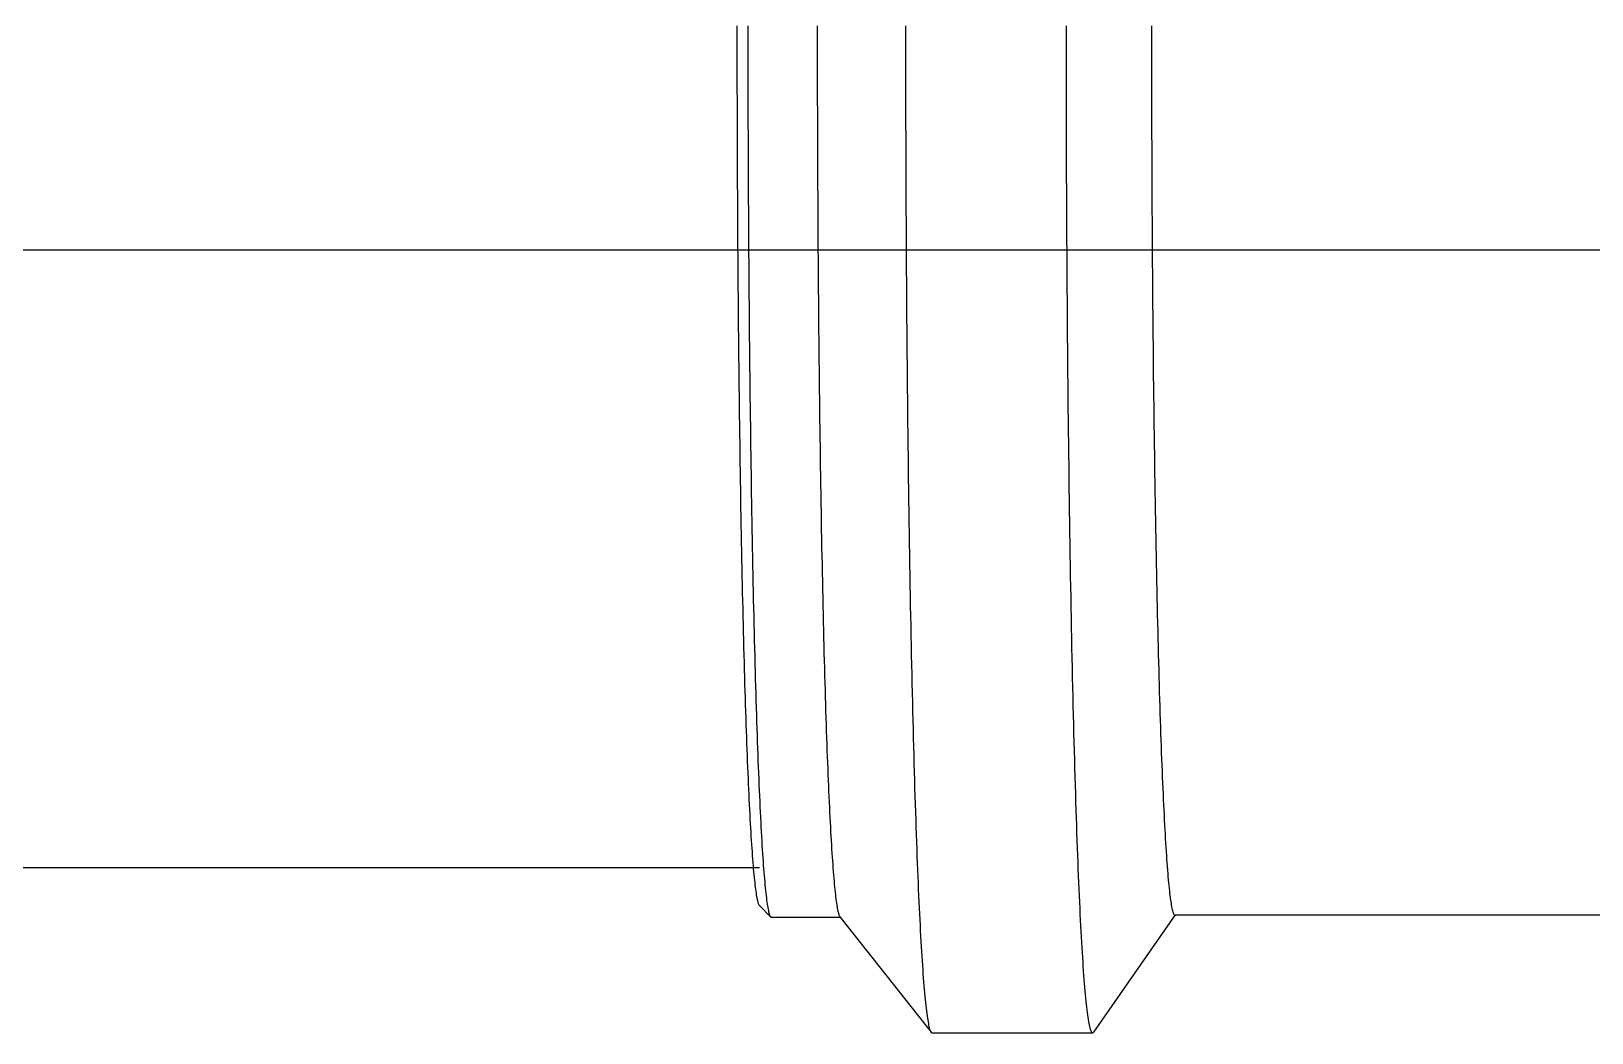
# Model space of a CAD drawing. Header units: millimetres. Extents: x -1292 to 2253, y 326 to 453.
# Drawn here: x 2098.6514 to 2098.7208, y 355.5139 to 355.5585 of the extents above; entities that cross this region are included whole.
import ezdxf

# ---------------------------------------------------------------- set-up
doc = ezdxf.new("R2010")
doc.units = ezdxf.units.MM
doc.header["$LTSCALE"] = 0.5
doc.linetypes.add('HIDDEN', pattern=[9.525, 6.35, -3.175])
doc.layers.add('-HIDRO', color=8, linetype='Continuous')
doc.layers.add('Esgoto', color=5, linetype='ByLayer')

msp = doc.modelspace()

# ---------------------------------------------------------------- linework, layer by layer
at = {"layer": '-HIDRO', "linetype": 'HIDDEN', "ltscale": 0.05}
msp.add_line((2098.998738, 355.548752), (2097.648738, 355.548752), dxfattribs=at)
at = {"layer": 'Esgoto', "color": 2}
for p, q in [((2098.682789, 355.558744), (2098.682789, 355.558271)), ((2098.682789, 355.558271), (2098.682789, 355.557799)), ((2098.683276, 355.558744), (2098.683276, 355.558257)), ((2098.683276, 355.558257), (2098.683276, 355.55777)), ((2098.686365, 355.558744), (2098.686365, 355.558268)), ((2098.686365, 355.558268), (2098.686366, 355.557791)), ((2098.690295, 355.558744), (2098.690295, 355.558194)), ((2098.690295, 355.558194), (2098.690295, 355.557644)), ((2098.697441, 355.558744), (2098.697441, 355.558181)), ((2098.697441, 355.558181), (2098.697441, 355.557618)), ((2098.701243, 355.558744), (2098.701243, 355.558259)), ((2098.701243, 355.558259), (2098.701244, 355.557773)), ((2098.682789, 355.557799), (2098.68279, 355.557326)), ((2098.683276, 355.55777), (2098.683276, 355.557283)), ((2098.686366, 355.557791), (2098.686366, 355.557314)), ((2098.690295, 355.557644), (2098.690296, 355.557094)), ((2098.697441, 355.557618), (2098.697441, 355.557054)), ((2098.701244, 355.557773), (2098.701244, 355.557287)), ((2098.68279, 355.557326), (2098.68279, 355.556853)), ((2098.68279, 355.556853), (2098.682791, 355.556381)), ((2098.683276, 355.557283), (2098.683277, 355.556796)), ((2098.683277, 355.556796), (2098.683278, 355.55631)), ((2098.686366, 355.557314), (2098.686367, 355.556838)), ((2098.686367, 355.556838), (2098.686367, 355.556361)), ((2098.690296, 355.557094), (2098.690296, 355.556544)), ((2098.697441, 355.557054), (2098.697442, 355.556491)), ((2098.701244, 355.557287), (2098.701244, 355.556801)), ((2098.701244, 355.556801), (2098.701245, 355.556316)), ((2098.682791, 355.556381), (2098.682792, 355.555909)), ((2098.683278, 355.55631), (2098.683278, 355.555824)), ((2098.686367, 355.556361), (2098.686368, 355.555886)), ((2098.690296, 355.556544), (2098.690297, 355.555994)), ((2098.690297, 355.555994), (2098.690298, 355.555445)), ((2098.697442, 355.556491), (2098.697443, 355.555929)), ((2098.701245, 355.556316), (2098.701246, 355.555831)), ((2098.682792, 355.555909), (2098.682793, 355.555437)), ((2098.682793, 355.555437), (2098.682794, 355.554966)), ((2098.683278, 355.555824), (2098.683279, 355.555338)), ((2098.683279, 355.555338), (2098.683281, 355.554853)), ((2098.686368, 355.555886), (2098.686369, 355.55541)), ((2098.686369, 355.55541), (2098.68637, 355.554935)), ((2098.690298, 355.555445), (2098.690299, 355.554896)), ((2098.697443, 355.555929), (2098.697444, 355.555366)), ((2098.697444, 355.555366), (2098.697445, 355.554805)), ((2098.701246, 355.555831), (2098.701247, 355.555347)), ((2098.701247, 355.555347), (2098.701248, 355.554863)), ((2098.682794, 355.554966), (2098.682795, 355.554496)), ((2098.683281, 355.554853), (2098.683282, 355.554369)), ((2098.68637, 355.554935), (2098.686371, 355.554461)), ((2098.690299, 355.554896), (2098.6903, 355.554348)), ((2098.697445, 355.554805), (2098.697446, 355.554244)), ((2098.701248, 355.554863), (2098.70125, 355.55438)), ((2098.682795, 355.554496), (2098.682796, 355.554026)), ((2098.682796, 355.554026), (2098.682798, 355.553556)), ((2098.683282, 355.554369), (2098.683283, 355.553885)), ((2098.683283, 355.553885), (2098.683285, 355.553402)), ((2098.686371, 355.554461), (2098.686373, 355.553987)), ((2098.686373, 355.553987), (2098.686374, 355.553514)), ((2098.6903, 355.554348), (2098.690302, 355.553801)), ((2098.697446, 355.554244), (2098.697448, 355.553683)), ((2098.70125, 355.55438), (2098.701251, 355.553897)), ((2098.701251, 355.553897), (2098.701253, 355.553415)), ((2098.682798, 355.553556), (2098.6828, 355.553088)), ((2098.683285, 355.553402), (2098.683287, 355.552919)), ((2098.686374, 355.553514), (2098.686376, 355.553041)), ((2098.690302, 355.553801), (2098.690304, 355.553254)), ((2098.690304, 355.553254), (2098.690305, 355.552709)), ((2098.697448, 355.553683), (2098.69745, 355.553124)), ((2098.701253, 355.553415), (2098.701254, 355.552934)), ((2098.6828, 355.553088), (2098.682801, 355.55262)), ((2098.682801, 355.55262), (2098.682803, 355.552153)), ((2098.683287, 355.552919), (2098.683289, 355.552438)), ((2098.686376, 355.553041), (2098.686378, 355.55257)), ((2098.686378, 355.55257), (2098.68638, 355.552099)), ((2098.690305, 355.552709), (2098.690308, 355.552164)), ((2098.69745, 355.553124), (2098.697452, 355.552565)), ((2098.697452, 355.552565), (2098.697454, 355.552008)), ((2098.701254, 355.552934), (2098.701256, 355.552454)), ((2098.682803, 355.552153), (2098.682806, 355.551688)), ((2098.683289, 355.552438), (2098.683291, 355.551957)), ((2098.683291, 355.551957), (2098.683293, 355.551478)), ((2098.68638, 355.552099), (2098.686382, 355.55163)), ((2098.690308, 355.552164), (2098.69031, 355.55162)), ((2098.697454, 355.552008), (2098.697456, 355.551451)), ((2098.701256, 355.552454), (2098.701258, 355.551974)), ((2098.701258, 355.551974), (2098.701261, 355.551496)), ((2098.682806, 355.551688), (2098.682808, 355.551223)), ((2098.682808, 355.551223), (2098.68281, 355.550759)), ((2098.683293, 355.551478), (2098.683296, 355.550999)), ((2098.686382, 355.55163), (2098.686385, 355.551161)), ((2098.686385, 355.551161), (2098.686387, 355.550693)), ((2098.69031, 355.55162), (2098.690312, 355.551077)), ((2098.697456, 355.551451), (2098.697459, 355.550896)), ((2098.701261, 355.551496), (2098.701263, 355.551019)), ((2098.68281, 355.550759), (2098.682813, 355.550297)), ((2098.683296, 355.550999), (2098.683298, 355.550522)), ((2098.683298, 355.550522), (2098.683301, 355.550046)), ((2098.686387, 355.550693), (2098.68639, 355.550227)), ((2098.690312, 355.551077), (2098.690315, 355.550535)), ((2098.690315, 355.550535), (2098.690317, 355.549995)), ((2098.697459, 355.550896), (2098.697461, 355.550341)), ((2098.701263, 355.551019), (2098.701266, 355.550543)), ((2098.701266, 355.550543), (2098.701268, 355.550068)), ((2098.682813, 355.550297), (2098.682816, 355.549835)), ((2098.682816, 355.549835), (2098.682819, 355.549375)), ((2098.683301, 355.550046), (2098.683304, 355.549571)), ((2098.68639, 355.550227), (2098.686392, 355.549762)), ((2098.686392, 355.549762), (2098.686395, 355.549298)), ((2098.690317, 355.549995), (2098.69032, 355.549456)), ((2098.697461, 355.550341), (2098.697464, 355.549789)), ((2098.697464, 355.549789), (2098.697467, 355.549237)), ((2098.701268, 355.550068), (2098.701271, 355.549595)), ((2098.682819, 355.549375), (2098.682822, 355.548917)), ((2098.683304, 355.549571), (2098.683307, 355.549098)), ((2098.683307, 355.549098), (2098.68331, 355.548626)), ((2098.686395, 355.549298), (2098.686398, 355.548835)), ((2098.69032, 355.549456), (2098.690323, 355.548918)), ((2098.697467, 355.549237), (2098.69747, 355.548687)), ((2098.701271, 355.549595), (2098.701274, 355.549122)), ((2098.701274, 355.549122), (2098.701277, 355.548652)), ((2098.682822, 355.548917), (2098.682825, 355.548459)), ((2098.682825, 355.548459), (2098.682828, 355.548004)), ((2098.68331, 355.548626), (2098.683313, 355.548156)), ((2098.686398, 355.548835), (2098.686402, 355.548374)), ((2098.686402, 355.548374), (2098.686405, 355.547915)), ((2098.690323, 355.548918), (2098.690327, 355.548381)), ((2098.690327, 355.548381), (2098.69033, 355.547847)), ((2098.69747, 355.548687), (2098.697474, 355.548139)), ((2098.701277, 355.548652), (2098.701281, 355.548183)), ((2098.682828, 355.548004), (2098.682832, 355.54755)), ((2098.683313, 355.548156), (2098.683317, 355.547687)), ((2098.683317, 355.547687), (2098.68332, 355.54722)), ((2098.686405, 355.547915), (2098.686408, 355.547457)), ((2098.69033, 355.547847), (2098.690334, 355.547314)), ((2098.697474, 355.548139), (2098.697477, 355.547592)), ((2098.701281, 355.548183), (2098.701284, 355.547715)), ((2098.701284, 355.547715), (2098.701288, 355.547249)), ((2098.682832, 355.54755), (2098.682835, 355.547097)), ((2098.682835, 355.547097), (2098.682839, 355.546646)), ((2098.68332, 355.54722), (2098.683324, 355.546755)), ((2098.686408, 355.547457), (2098.686412, 355.547)), ((2098.686412, 355.547), (2098.686416, 355.546546)), ((2098.690334, 355.547314), (2098.690337, 355.546782)), ((2098.697477, 355.547592), (2098.697481, 355.547047)), ((2098.697481, 355.547047), (2098.697485, 355.546504)), ((2098.701288, 355.547249), (2098.701292, 355.546785)), ((2098.682839, 355.546646), (2098.682843, 355.546197)), ((2098.683324, 355.546755), (2098.683328, 355.546291)), ((2098.683328, 355.546291), (2098.683332, 355.54583)), ((2098.686416, 355.546546), (2098.68642, 355.546093)), ((2098.690337, 355.546782), (2098.690341, 355.546253)), ((2098.690341, 355.546253), (2098.690345, 355.545725)), ((2098.697485, 355.546504), (2098.697489, 355.545963)), ((2098.701292, 355.546785), (2098.701296, 355.546323)), ((2098.701296, 355.546323), (2098.7013, 355.545862)), ((2098.682843, 355.546197), (2098.682847, 355.54575)), ((2098.682847, 355.54575), (2098.682851, 355.545305)), ((2098.683332, 355.54583), (2098.683336, 355.54537)), ((2098.68642, 355.546093), (2098.686424, 355.545642)), ((2098.686424, 355.545642), (2098.686428, 355.545192)), ((2098.690345, 355.545725), (2098.69035, 355.545199)), ((2098.697489, 355.545963), (2098.697494, 355.545424)), ((2098.7013, 355.545862), (2098.701304, 355.545404)), ((2098.682851, 355.545305), (2098.682855, 355.544861)), ((2098.682855, 355.544861), (2098.68286, 355.54442)), ((2098.683336, 355.54537), (2098.683341, 355.544912)), ((2098.683341, 355.544912), (2098.683345, 355.544457)), ((2098.686428, 355.545192), (2098.686432, 355.544745)), ((2098.69035, 355.545199), (2098.690354, 355.544676)), ((2098.697494, 355.545424), (2098.697498, 355.544887)), ((2098.697498, 355.544887), (2098.697503, 355.544352)), ((2098.701304, 355.545404), (2098.701308, 355.544947)), ((2098.701308, 355.544947), (2098.701313, 355.544493)), ((2098.68286, 355.54442), (2098.682864, 355.543981)), ((2098.683345, 355.544457), (2098.68335, 355.544003)), ((2098.686432, 355.544745), (2098.686437, 355.5443)), ((2098.686437, 355.5443), (2098.686441, 355.543857)), ((2098.690354, 355.544676), (2098.690359, 355.544154)), ((2098.697503, 355.544352), (2098.697507, 355.543819)), ((2098.701313, 355.544493), (2098.701317, 355.54404)), ((2098.682864, 355.543981), (2098.682869, 355.543544)), ((2098.682869, 355.543544), (2098.682874, 355.543109)), ((2098.68335, 355.544003), (2098.683355, 355.543552)), ((2098.683355, 355.543552), (2098.68336, 355.543103)), ((2098.686441, 355.543857), (2098.686446, 355.543416)), ((2098.690359, 355.544154), (2098.690363, 355.543635)), ((2098.690363, 355.543635), (2098.690368, 355.543118)), ((2098.697507, 355.543819), (2098.697512, 355.543289)), ((2098.701317, 355.54404), (2098.701322, 355.54359)), ((2098.701322, 355.54359), (2098.701327, 355.543142)), ((2098.682874, 355.543109), (2098.682879, 355.542676)), ((2098.68336, 355.543103), (2098.683365, 355.542656)), ((2098.686446, 355.543416), (2098.686451, 355.542977)), ((2098.686451, 355.542977), (2098.686456, 355.54254)), ((2098.690368, 355.543118), (2098.690373, 355.542603)), ((2098.697512, 355.543289), (2098.697518, 355.542761)), ((2098.701327, 355.543142), (2098.701332, 355.542697)), ((2098.682879, 355.542676), (2098.682884, 355.542246)), ((2098.682884, 355.542246), (2098.682889, 355.541818)), ((2098.683365, 355.542656), (2098.68337, 355.542212)), ((2098.68337, 355.542212), (2098.683375, 355.541771)), ((2098.686456, 355.54254), (2098.686461, 355.542106)), ((2098.686461, 355.542106), (2098.686466, 355.541674)), ((2098.690373, 355.542603), (2098.690379, 355.542091)), ((2098.690379, 355.542091), (2098.690384, 355.541581)), ((2098.697518, 355.542761), (2098.697523, 355.542236)), ((2098.697523, 355.542236), (2098.697528, 355.541713)), ((2098.701332, 355.542697), (2098.701337, 355.542254)), ((2098.701337, 355.542254), (2098.701343, 355.541813)), ((2098.682889, 355.541818), (2098.682895, 355.541392)), ((2098.682895, 355.541392), (2098.6829, 355.54097)), ((2098.683375, 355.541771), (2098.683381, 355.541331)), ((2098.686466, 355.541674), (2098.686472, 355.541245)), ((2098.690384, 355.541581), (2098.69039, 355.541074)), ((2098.697528, 355.541713), (2098.697534, 355.541193)), ((2098.701343, 355.541813), (2098.701348, 355.541375)), ((2098.6829, 355.54097), (2098.682906, 355.540549)), ((2098.683381, 355.541331), (2098.683387, 355.540895)), ((2098.683387, 355.540895), (2098.683392, 355.540461)), ((2098.686472, 355.541245), (2098.686477, 355.540818)), ((2098.686477, 355.540818), (2098.686483, 355.540394)), ((2098.69039, 355.541074), (2098.690396, 355.540569)), ((2098.697534, 355.541193), (2098.69754, 355.540676)), ((2098.701348, 355.541375), (2098.701354, 355.54094)), ((2098.701354, 355.54094), (2098.70136, 355.540507)), ((2098.682906, 355.540549), (2098.682912, 355.540132)), ((2098.682912, 355.540132), (2098.682918, 355.539717)), ((2098.683392, 355.540461), (2098.683398, 355.54003)), ((2098.683398, 355.54003), (2098.683404, 355.539602)), ((2098.686483, 355.540394), (2098.686489, 355.539972)), ((2098.690396, 355.540569), (2098.690401, 355.540068)), ((2098.690401, 355.540068), (2098.690408, 355.539569)), ((2098.69754, 355.540676), (2098.697546, 355.540162)), ((2098.697546, 355.540162), (2098.697552, 355.53965)), ((2098.70136, 355.540507), (2098.701366, 355.540077)), ((2098.701366, 355.540077), (2098.701372, 355.53965)), ((2098.682918, 355.539717), (2098.682924, 355.539304)), ((2098.682924, 355.539304), (2098.68293, 355.538895)), ((2098.683404, 355.539602), (2098.683411, 355.539176)), ((2098.686489, 355.539972), (2098.686495, 355.539554)), ((2098.686495, 355.539554), (2098.686501, 355.539137)), ((2098.690408, 355.539569), (2098.690414, 355.539073)), ((2098.697552, 355.53965), (2098.697559, 355.539142)), ((2098.701372, 355.53965), (2098.701378, 355.539226)), ((2098.68293, 355.538895), (2098.682936, 355.538489)), ((2098.683411, 355.539176), (2098.683417, 355.538754)), ((2098.683417, 355.538754), (2098.683423, 355.538335)), ((2098.686501, 355.539137), (2098.686507, 355.538724)), ((2098.686507, 355.538724), (2098.686514, 355.538314)), ((2098.690414, 355.539073), (2098.69042, 355.538579)), ((2098.697559, 355.539142), (2098.697565, 355.538637)), ((2098.697565, 355.538637), (2098.697572, 355.538135)), ((2098.701378, 355.539226), (2098.701384, 355.538804)), ((2098.701384, 355.538804), (2098.701391, 355.538386)), ((2098.682936, 355.538489), (2098.682943, 355.538085)), ((2098.682943, 355.538085), (2098.68295, 355.537685)), ((2098.683423, 355.538335), (2098.68343, 355.537918)), ((2098.68343, 355.537918), (2098.683437, 355.537505)), ((2098.686514, 355.538314), (2098.68652, 355.537906)), ((2098.68652, 355.537906), (2098.686527, 355.537502)), ((2098.69042, 355.538579), (2098.690427, 355.538089)), ((2098.690427, 355.538089), (2098.690433, 355.537602)), ((2098.697572, 355.538135), (2098.697579, 355.537636)), ((2098.701391, 355.538386), (2098.701397, 355.537971)), ((2098.701397, 355.537971), (2098.701404, 355.537559)), ((2098.68295, 355.537685), (2098.682956, 355.537287)), ((2098.682956, 355.537287), (2098.682963, 355.536893)), ((2098.683437, 355.537505), (2098.683444, 355.537095)), ((2098.686527, 355.537502), (2098.686533, 355.537101)), ((2098.690433, 355.537602), (2098.69044, 355.537119)), ((2098.697579, 355.537636), (2098.697586, 355.53714)), ((2098.701404, 355.537559), (2098.701411, 355.53715)), ((2098.682963, 355.536893), (2098.68297, 355.536502)), ((2098.683444, 355.537095), (2098.683451, 355.536688)), ((2098.683451, 355.536688), (2098.683458, 355.536285)), ((2098.686533, 355.537101), (2098.68654, 355.536702)), ((2098.68654, 355.536702), (2098.686547, 355.536307)), ((2098.69044, 355.537119), (2098.690447, 355.536638)), ((2098.690447, 355.536638), (2098.690454, 355.536161)), ((2098.697586, 355.53714), (2098.697593, 355.536648)), ((2098.697593, 355.536648), (2098.6976, 355.536159)), ((2098.701411, 355.53715), (2098.701418, 355.536744)), ((2098.701418, 355.536744), (2098.701425, 355.536341)), ((2098.68297, 355.536502), (2098.682977, 355.536114)), ((2098.682977, 355.536114), (2098.682984, 355.535729)), ((2098.683458, 355.536285), (2098.683465, 355.535885)), ((2098.683465, 355.535885), (2098.683473, 355.535488)), ((2098.686547, 355.536307), (2098.686554, 355.535916)), ((2098.686554, 355.535916), (2098.686562, 355.535527)), ((2098.690454, 355.536161), (2098.690462, 355.535687)), ((2098.6976, 355.536159), (2098.697608, 355.535674)), ((2098.701425, 355.536341), (2098.701432, 355.535942)), ((2098.701432, 355.535942), (2098.70144, 355.535547)), ((2098.682984, 355.535729), (2098.682992, 355.535348)), ((2098.682992, 355.535348), (2098.682999, 355.53497)), ((2098.683473, 355.535488), (2098.68348, 355.535095)), ((2098.686562, 355.535527), (2098.686569, 355.535142)), ((2098.686569, 355.535142), (2098.686577, 355.53476)), ((2098.690462, 355.535687), (2098.690469, 355.535217)), ((2098.690469, 355.535217), (2098.690477, 355.53475)), ((2098.697608, 355.535674), (2098.697615, 355.535193)), ((2098.697615, 355.535193), (2098.697623, 355.534715)), ((2098.70144, 355.535547), (2098.701447, 355.535155)), ((2098.701447, 355.535155), (2098.701455, 355.534766)), ((2098.682999, 355.53497), (2098.683007, 355.534596)), ((2098.683007, 355.534596), (2098.683014, 355.534225)), ((2098.68348, 355.535095), (2098.683488, 355.534706)), ((2098.683488, 355.534706), (2098.683496, 355.53432)), ((2098.686577, 355.53476), (2098.686584, 355.534382)), ((2098.690477, 355.53475), (2098.690485, 355.534287)), ((2098.697623, 355.534715), (2098.697631, 355.534241)), ((2098.701455, 355.534766), (2098.701463, 355.534381)), ((2098.683014, 355.534225), (2098.683022, 355.533858)), ((2098.683022, 355.533858), (2098.68303, 355.533494)), ((2098.683496, 355.53432), (2098.683503, 355.533938)), ((2098.683503, 355.533938), (2098.683511, 355.533559)), ((2098.686584, 355.534382), (2098.686592, 355.534007)), ((2098.686592, 355.534007), (2098.6866, 355.533636)), ((2098.690485, 355.534287), (2098.690493, 355.533827)), ((2098.690493, 355.533827), (2098.690501, 355.533371)), ((2098.697631, 355.534241), (2098.697639, 355.533771)), ((2098.697639, 355.533771), (2098.697648, 355.533305)), ((2098.701463, 355.534381), (2098.701471, 355.534)), ((2098.701471, 355.534), (2098.701479, 355.533622)), ((2098.68303, 355.533494), (2098.683038, 355.533134)), ((2098.683038, 355.533134), (2098.683046, 355.532778)), ((2098.683511, 355.533559), (2098.68352, 355.533184)), ((2098.68352, 355.533184), (2098.683528, 355.532813)), ((2098.6866, 355.533636), (2098.686608, 355.533268)), ((2098.686608, 355.533268), (2098.686616, 355.532904)), ((2098.690501, 355.533371), (2098.690509, 355.532919)), ((2098.697648, 355.533305), (2098.697656, 355.532843)), ((2098.701479, 355.533622), (2098.701487, 355.533249)), ((2098.701487, 355.533249), (2098.701495, 355.532879)), ((2098.683046, 355.532778), (2098.683055, 355.532425)), ((2098.683055, 355.532425), (2098.683063, 355.532077)), ((2098.683528, 355.532813), (2098.683536, 355.532447)), ((2098.683536, 355.532447), (2098.683545, 355.532084)), ((2098.686616, 355.532904), (2098.686624, 355.532544)), ((2098.686624, 355.532544), (2098.686632, 355.532188)), ((2098.690509, 355.532919), (2098.690517, 355.532471)), ((2098.690517, 355.532471), (2098.690526, 355.532027)), ((2098.697656, 355.532843), (2098.697665, 355.532385)), ((2098.697665, 355.532385), (2098.697673, 355.531931)), ((2098.701495, 355.532879), (2098.701503, 355.532513)), ((2098.701503, 355.532513), (2098.701512, 355.532151)), ((2098.683063, 355.532077), (2098.683071, 355.531732)), ((2098.683071, 355.531732), (2098.68308, 355.531391)), ((2098.683545, 355.532084), (2098.683553, 355.531725)), ((2098.683553, 355.531725), (2098.683562, 355.53137)), ((2098.686632, 355.532188), (2098.686641, 355.531835)), ((2098.686641, 355.531835), (2098.686649, 355.531487)), ((2098.690526, 355.532027), (2098.690534, 355.531587)), ((2098.697673, 355.531931), (2098.697682, 355.531482)), ((2098.701512, 355.532151), (2098.70152, 355.531793)), ((2098.70152, 355.531793), (2098.701529, 355.531439)), ((2098.68308, 355.531391), (2098.683089, 355.531054)), ((2098.683089, 355.531054), (2098.683097, 355.530722)), ((2098.683562, 355.53137), (2098.683571, 355.531019)), ((2098.683571, 355.531019), (2098.68358, 355.530672)), ((2098.686649, 355.531487), (2098.686658, 355.531142)), ((2098.686658, 355.531142), (2098.686666, 355.530801)), ((2098.690534, 355.531587), (2098.690543, 355.531151)), ((2098.690543, 355.531151), (2098.690552, 355.53072)), ((2098.697682, 355.531482), (2098.697691, 355.531036)), ((2098.697691, 355.531036), (2098.697701, 355.530595)), ((2098.701529, 355.531439), (2098.701538, 355.531089)), ((2098.701538, 355.531089), (2098.701547, 355.530743)), ((2098.683097, 355.530722), (2098.683106, 355.530393)), ((2098.683106, 355.530393), (2098.683115, 355.530068)), ((2098.68358, 355.530672), (2098.683589, 355.53033)), ((2098.683589, 355.53033), (2098.683598, 355.529992)), ((2098.686666, 355.530801), (2098.686675, 355.530464)), ((2098.686675, 355.530464), (2098.686684, 355.530132)), ((2098.690552, 355.53072), (2098.690561, 355.530292)), ((2098.690561, 355.530292), (2098.690571, 355.529869)), ((2098.697701, 355.530595), (2098.69771, 355.530159)), ((2098.701547, 355.530743), (2098.701556, 355.530402)), ((2098.701556, 355.530402), (2098.701565, 355.530064)), ((2098.683115, 355.530068), (2098.683124, 355.529748)), ((2098.683124, 355.529748), (2098.683134, 355.529432)), ((2098.683598, 355.529992), (2098.683608, 355.529658)), ((2098.683608, 355.529658), (2098.683617, 355.529329)), ((2098.686684, 355.530132), (2098.686693, 355.529803)), ((2098.686693, 355.529803), (2098.686702, 355.529479)), ((2098.690571, 355.529869), (2098.69058, 355.52945)), ((2098.69771, 355.530159), (2098.697719, 355.529727)), ((2098.697719, 355.529727), (2098.697729, 355.5293)), ((2098.701565, 355.530064), (2098.701574, 355.529731)), ((2098.701574, 355.529731), (2098.701584, 355.529403)), ((2098.683134, 355.529432), (2098.683143, 355.52912)), ((2098.683143, 355.52912), (2098.683152, 355.528812)), ((2098.683617, 355.529329), (2098.683626, 355.529004)), ((2098.683626, 355.529004), (2098.683636, 355.528683)), ((2098.686702, 355.529479), (2098.686712, 355.529159)), ((2098.686712, 355.529159), (2098.686721, 355.528843)), ((2098.69058, 355.52945), (2098.690589, 355.529035)), ((2098.690589, 355.529035), (2098.690599, 355.528625)), ((2098.697729, 355.5293), (2098.697739, 355.528877)), ((2098.697739, 355.528877), (2098.697749, 355.528459)), ((2098.701584, 355.529403), (2098.701593, 355.529079)), ((2098.701593, 355.529079), (2098.701603, 355.528759)), ((2098.683152, 355.528812), (2098.683162, 355.528509)), ((2098.683162, 355.528509), (2098.683172, 355.52821)), ((2098.683172, 355.52821), (2098.683181, 355.527916)), ((2098.683636, 355.528683), (2098.683646, 355.528367)), ((2098.683646, 355.528367), (2098.683656, 355.528056)), ((2098.686721, 355.528843), (2098.68673, 355.528531)), ((2098.68673, 355.528531), (2098.68674, 355.528224)), ((2098.68674, 355.528224), (2098.68675, 355.527921)), ((2098.690599, 355.528625), (2098.690609, 355.52822)), ((2098.690609, 355.52822), (2098.690619, 355.527819)), ((2098.697749, 355.528459), (2098.697759, 355.528046)), ((2098.701603, 355.528759), (2098.701612, 355.528444)), ((2098.701612, 355.528444), (2098.701622, 355.528133)), ((2098.683181, 355.527916), (2098.683191, 355.527626)), ((2098.683191, 355.527626), (2098.683201, 355.52734)), ((2098.683656, 355.528056), (2098.683665, 355.527749)), ((2098.683665, 355.527749), (2098.683675, 355.527447)), ((2098.68675, 355.527921), (2098.686759, 355.527623)), ((2098.686759, 355.527623), (2098.686769, 355.527329)), ((2098.690619, 355.527819), (2098.690629, 355.527422)), ((2098.697759, 355.528046), (2098.697769, 355.527637)), ((2098.697769, 355.527637), (2098.697779, 355.527234)), ((2098.701622, 355.528133), (2098.701632, 355.527827)), ((2098.701632, 355.527827), (2098.701642, 355.527526)), ((2098.701642, 355.527526), (2098.701652, 355.527229)), ((2098.683201, 355.52734), (2098.683211, 355.527059)), ((2098.683211, 355.527059), (2098.683221, 355.526783)), ((2098.683675, 355.527447), (2098.683686, 355.52715)), ((2098.683686, 355.52715), (2098.683696, 355.526857)), ((2098.683696, 355.526857), (2098.683706, 355.526569)), ((2098.686769, 355.527329), (2098.686779, 355.52704)), ((2098.686779, 355.52704), (2098.686789, 355.526755)), ((2098.690629, 355.527422), (2098.690639, 355.527031)), ((2098.690639, 355.527031), (2098.690649, 355.526644)), ((2098.697779, 355.527234), (2098.69779, 355.526835)), ((2098.69779, 355.526835), (2098.6978, 355.526442)), ((2098.701652, 355.527229), (2098.701662, 355.526937)), ((2098.701662, 355.526937), (2098.701673, 355.52665)), ((2098.683221, 355.526783), (2098.683231, 355.526512)), ((2098.683231, 355.526512), (2098.683241, 355.526245)), ((2098.683241, 355.526245), (2098.683252, 355.525983)), ((2098.683706, 355.526569), (2098.683716, 355.526286)), ((2098.683716, 355.526286), (2098.683727, 355.526008)), ((2098.686789, 355.526755), (2098.686799, 355.526475)), ((2098.686799, 355.526475), (2098.686809, 355.5262)), ((2098.686809, 355.5262), (2098.68682, 355.525929)), ((2098.690649, 355.526644), (2098.690659, 355.526262)), ((2098.690659, 355.526262), (2098.69067, 355.525885)), ((2098.6978, 355.526442), (2098.697811, 355.526053)), ((2098.701673, 355.52665), (2098.701683, 355.526368)), ((2098.701683, 355.526368), (2098.701693, 355.526091)), ((2098.683252, 355.525983), (2098.683262, 355.525725)), ((2098.683262, 355.525725), (2098.683272, 355.525473)), ((2098.683272, 355.525473), (2098.683283, 355.525225)), ((2098.683727, 355.526008), (2098.683737, 355.525735)), ((2098.683737, 355.525735), (2098.683748, 355.525467)), ((2098.683748, 355.525467), (2098.683759, 355.525204)), ((2098.68682, 355.525929), (2098.68683, 355.525663)), ((2098.68683, 355.525663), (2098.686841, 355.525401)), ((2098.686841, 355.525401), (2098.686851, 355.525145)), ((2098.69067, 355.525885), (2098.69068, 355.525513)), ((2098.69068, 355.525513), (2098.690691, 355.525146)), ((2098.697811, 355.526053), (2098.697822, 355.52567)), ((2098.697822, 355.52567), (2098.697833, 355.525292)), ((2098.701693, 355.526091), (2098.701704, 355.525818)), ((2098.701704, 355.525818), (2098.701715, 355.525551)), ((2098.701715, 355.525551), (2098.701725, 355.525288)), ((2098.683283, 355.525225), (2098.683294, 355.524982)), ((2098.683294, 355.524982), (2098.683304, 355.524744)), ((2098.683304, 355.524744), (2098.683315, 355.524511)), ((2098.683759, 355.525204), (2098.68377, 355.524946)), ((2098.68377, 355.524946), (2098.683781, 355.524693)), ((2098.686851, 355.525145), (2098.686862, 355.524893)), ((2098.686862, 355.524893), (2098.686872, 355.524647)), ((2098.690691, 355.525146), (2098.690702, 355.524784)), ((2098.690702, 355.524784), (2098.690713, 355.524427)), ((2098.697833, 355.525292), (2098.697844, 355.524919)), ((2098.697844, 355.524919), (2098.697855, 355.524552)), ((2098.701725, 355.525288), (2098.701736, 355.525031)), ((2098.701736, 355.525031), (2098.701747, 355.524778)), ((2098.701747, 355.524778), (2098.701758, 355.524531)), ((2098.683315, 355.524511), (2098.683326, 355.524283)), ((2098.683326, 355.524283), (2098.683337, 355.524061)), ((2098.683337, 355.524061), (2098.683348, 355.523843)), ((2098.683781, 355.524693), (2098.683792, 355.524445)), ((2098.683792, 355.524445), (2098.683803, 355.524202)), ((2098.683803, 355.524202), (2098.683814, 355.523964)), ((2098.686872, 355.524647), (2098.686883, 355.524405)), ((2098.686883, 355.524405), (2098.686894, 355.524168)), ((2098.686894, 355.524168), (2098.686905, 355.523936)), ((2098.690713, 355.524427), (2098.690724, 355.524075)), ((2098.690724, 355.524075), (2098.690735, 355.523728)), ((2098.697855, 355.524552), (2098.697866, 355.52419)), ((2098.697866, 355.52419), (2098.697878, 355.523833)), ((2098.701758, 355.524531), (2098.701769, 355.524289)), ((2098.701769, 355.524289), (2098.70178, 355.524052)), ((2098.70178, 355.524052), (2098.701791, 355.52382)), ((2098.683348, 355.523843), (2098.683359, 355.52363)), ((2098.683359, 355.52363), (2098.68337, 355.523422)), ((2098.68337, 355.523422), (2098.683381, 355.52322)), ((2098.683814, 355.523964), (2098.683825, 355.523732)), ((2098.683825, 355.523732), (2098.683836, 355.523505)), ((2098.683836, 355.523505), (2098.683848, 355.523283)), ((2098.686905, 355.523936), (2098.686916, 355.523709)), ((2098.686916, 355.523709), (2098.686927, 355.523488)), ((2098.686927, 355.523488), (2098.686938, 355.523271)), ((2098.690735, 355.523728), (2098.690747, 355.523387)), ((2098.690747, 355.523387), (2098.690758, 355.523051)), ((2098.697878, 355.523833), (2098.697889, 355.523482)), ((2098.697889, 355.523482), (2098.697901, 355.523137)), ((2098.701791, 355.52382), (2098.701802, 355.523594)), ((2098.701802, 355.523594), (2098.701814, 355.523373)), ((2098.701814, 355.523373), (2098.701825, 355.523157)), ((2098.683381, 355.52322), (2098.683392, 355.523022)), ((2098.683392, 355.523022), (2098.683404, 355.52283)), ((2098.683404, 355.52283), (2098.683415, 355.522643)), ((2098.683415, 355.522643), (2098.683427, 355.522461)), ((2098.683848, 355.523283), (2098.683859, 355.523067)), ((2098.683859, 355.523067), (2098.683871, 355.522856)), ((2098.683871, 355.522856), (2098.683882, 355.52265)), ((2098.683882, 355.52265), (2098.683894, 355.52245)), ((2098.686938, 355.523271), (2098.686949, 355.523059)), ((2098.686949, 355.523059), (2098.68696, 355.522853)), ((2098.68696, 355.522853), (2098.686972, 355.522652)), ((2098.686972, 355.522652), (2098.686983, 355.522456)), ((2098.690758, 355.523051), (2098.690769, 355.522721)), ((2098.690769, 355.522721), (2098.690781, 355.522395)), ((2098.697901, 355.523137), (2098.697912, 355.522797)), ((2098.697912, 355.522797), (2098.697924, 355.522463)), ((2098.701825, 355.523157), (2098.701837, 355.522946)), ((2098.701837, 355.522946), (2098.701848, 355.522741)), ((2098.701848, 355.522741), (2098.70186, 355.522542)), ((2098.683427, 355.522461), (2098.683438, 355.522285)), ((2098.683438, 355.522285), (2098.68345, 355.522114)), ((2098.68345, 355.522114), (2098.683461, 355.521948)), ((2098.683461, 355.521948), (2098.683473, 355.521788)), ((2098.683894, 355.52245), (2098.683905, 355.522256)), ((2098.683905, 355.522256), (2098.683917, 355.522066)), ((2098.683917, 355.522066), (2098.683929, 355.521883)), ((2098.686983, 355.522456), (2098.686995, 355.522265)), ((2098.686995, 355.522265), (2098.687006, 355.522079)), ((2098.687006, 355.522079), (2098.687018, 355.521899)), ((2098.690781, 355.522395), (2098.690793, 355.522076)), ((2098.690793, 355.522076), (2098.690805, 355.521762)), ((2098.697924, 355.522463), (2098.697936, 355.522135)), ((2098.697936, 355.522135), (2098.697948, 355.521812)), ((2098.70186, 355.522542), (2098.701871, 355.522348)), ((2098.701871, 355.522348), (2098.701883, 355.522159)), ((2098.701883, 355.522159), (2098.701895, 355.521976)), ((2098.701895, 355.521976), (2098.701907, 355.521798)), ((2098.683473, 355.521788), (2098.683485, 355.521633)), ((2098.683485, 355.521633), (2098.683496, 355.521483)), ((2098.683496, 355.521483), (2098.683508, 355.521339)), ((2098.683508, 355.521339), (2098.68352, 355.5212)), ((2098.683929, 355.521883), (2098.683941, 355.521705)), ((2098.683941, 355.521705), (2098.683953, 355.521532)), ((2098.683953, 355.521532), (2098.683965, 355.521365)), ((2098.683965, 355.521365), (2098.683977, 355.521204)), ((2098.687018, 355.521899), (2098.687029, 355.521724)), ((2098.687029, 355.521724), (2098.687041, 355.521555)), ((2098.687041, 355.521555), (2098.687053, 355.521391)), ((2098.687053, 355.521391), (2098.687064, 355.521232)), ((2098.687064, 355.521232), (2098.687076, 355.521078)), ((2098.690805, 355.521762), (2098.690817, 355.521453)), ((2098.690817, 355.521453), (2098.690829, 355.52115)), ((2098.697948, 355.521812), (2098.697961, 355.521495)), ((2098.697961, 355.521495), (2098.697973, 355.521184)), ((2098.701907, 355.521798), (2098.701919, 355.521626)), ((2098.701919, 355.521626), (2098.701931, 355.521459)), ((2098.701931, 355.521459), (2098.701943, 355.521298)), ((2098.701943, 355.521298), (2098.701955, 355.521143)), ((2098.68352, 355.5212), (2098.683532, 355.521067)), ((2098.683532, 355.521067), (2098.683544, 355.520939)), ((2098.683544, 355.520939), (2098.683556, 355.520817)), ((2098.683556, 355.520817), (2098.683568, 355.5207)), ((2098.683568, 355.5207), (2098.68358, 355.520589)), ((2098.68358, 355.520589), (2098.683592, 355.520483)), ((2098.683977, 355.521204), (2098.683989, 355.521048)), ((2098.683989, 355.521048), (2098.684001, 355.520898)), ((2098.684001, 355.520898), (2098.684013, 355.520754)), ((2098.684013, 355.520754), (2098.684025, 355.520615)), ((2098.684025, 355.520615), (2098.684038, 355.520483)), ((2098.687076, 355.521078), (2098.687088, 355.52093)), ((2098.687088, 355.52093), (2098.6871, 355.520788)), ((2098.6871, 355.520788), (2098.687112, 355.520651)), ((2098.687112, 355.520651), (2098.687124, 355.520519)), ((2098.690829, 355.52115), (2098.690841, 355.520853)), ((2098.690841, 355.520853), (2098.690853, 355.520561)), ((2098.690853, 355.520561), (2098.690865, 355.520275)), ((2098.697973, 355.521184), (2098.697985, 355.520879)), ((2098.697985, 355.520879), (2098.697998, 355.52058)), ((2098.697998, 355.52058), (2098.69801, 355.520287)), ((2098.701955, 355.521143), (2098.701967, 355.520994)), ((2098.701967, 355.520994), (2098.701979, 355.52085)), ((2098.701979, 355.52085), (2098.701991, 355.520711)), ((2098.701991, 355.520711), (2098.702003, 355.520579)), ((2098.702003, 355.520579), (2098.702016, 355.520452)), ((2098.683592, 355.520483), (2098.683604, 355.520383)), ((2098.683604, 355.520383), (2098.683616, 355.520288)), ((2098.683616, 355.520288), (2098.683628, 355.520199)), ((2098.683628, 355.520199), (2098.68364, 355.520116)), ((2098.68364, 355.520116), (2098.683653, 355.520038)), ((2098.683653, 355.520038), (2098.683665, 355.519966)), ((2098.683665, 355.519966), (2098.683677, 355.5199)), ((2098.683677, 355.5199), (2098.683689, 355.519839)), ((2098.684038, 355.520483), (2098.68405, 355.520355)), ((2098.68405, 355.520355), (2098.684062, 355.520234)), ((2098.684062, 355.520234), (2098.684075, 355.520119)), ((2098.684075, 355.520119), (2098.684087, 355.520009)), ((2098.684087, 355.520009), (2098.6841, 355.519905)), ((2098.6841, 355.519905), (2098.684112, 355.519807)), ((2098.687124, 355.520519), (2098.687136, 355.520393)), ((2098.687136, 355.520393), (2098.687148, 355.520273)), ((2098.687148, 355.520273), (2098.68716, 355.520158)), ((2098.68716, 355.520158), (2098.687172, 355.520048)), ((2098.687172, 355.520048), (2098.687185, 355.519945)), ((2098.687185, 355.519945), (2098.687197, 355.519847)), ((2098.687197, 355.519847), (2098.687209, 355.519754)), ((2098.690865, 355.520275), (2098.690878, 355.519995)), ((2098.690878, 355.519995), (2098.69089, 355.519721)), ((2098.69801, 355.520287), (2098.698023, 355.52)), ((2098.698023, 355.52), (2098.698036, 355.51972)), ((2098.702016, 355.520452), (2098.702028, 355.520331)), ((2098.702028, 355.520331), (2098.70204, 355.520216)), ((2098.70204, 355.520216), (2098.702053, 355.520107)), ((2098.702053, 355.520107), (2098.702065, 355.520003)), ((2098.702065, 355.520003), (2098.702078, 355.519905)), ((2098.702078, 355.519905), (2098.70209, 355.519813)), ((2098.683689, 355.519839), (2098.683702, 355.519784)), ((2098.683702, 355.519784), (2098.683714, 355.519735)), ((2098.683714, 355.519735), (2098.683726, 355.519691)), ((2098.683726, 355.519691), (2098.683739, 355.519653)), ((2098.683739, 355.519653), (2098.683751, 355.519621)), ((2098.683751, 355.519621), (2098.683763, 355.519594)), ((2098.683763, 355.519594), (2098.683776, 355.519573)), ((2098.683776, 355.519573), (2098.683788, 355.519558)), ((2098.683788, 355.519558), (2098.684287, 355.519058)), ((2098.684112, 355.519807), (2098.684125, 355.519715)), ((2098.684125, 355.519715), (2098.684137, 355.519629)), ((2098.684137, 355.519629), (2098.68415, 355.519549)), ((2098.68415, 355.519549), (2098.684162, 355.519474)), ((2098.684162, 355.519474), (2098.684175, 355.519406)), ((2098.684175, 355.519406), (2098.684188, 355.519343)), ((2098.684188, 355.519343), (2098.6842, 355.519286)), ((2098.6842, 355.519286), (2098.684213, 355.519236)), ((2098.684213, 355.519236), (2098.684226, 355.519191)), ((2098.684226, 355.519191), (2098.684238, 355.519152)), ((2098.684238, 355.519152), (2098.684251, 355.519119)), ((2098.687209, 355.519754), (2098.687221, 355.519667)), ((2098.687221, 355.519667), (2098.687234, 355.519586)), ((2098.687234, 355.519586), (2098.687246, 355.51951)), ((2098.687246, 355.51951), (2098.687258, 355.51944)), ((2098.687258, 355.51944), (2098.687271, 355.519376)), ((2098.687271, 355.519376), (2098.687283, 355.519317)), ((2098.687283, 355.519317), (2098.687295, 355.519264)), ((2098.687295, 355.519264), (2098.687308, 355.519217)), ((2098.687308, 355.519217), (2098.68732, 355.519175)), ((2098.68732, 355.519175), (2098.687333, 355.51914)), ((2098.69089, 355.519721), (2098.690903, 355.519453)), ((2098.690903, 355.519453), (2098.690915, 355.51919)), ((2098.690915, 355.51919), (2098.690928, 355.518934)), ((2098.698036, 355.51972), (2098.698049, 355.519445)), ((2098.698049, 355.519445), (2098.698062, 355.519176)), ((2098.698062, 355.519176), (2098.698075, 355.518914)), ((2098.70209, 355.519813), (2098.702103, 355.519727)), ((2098.702103, 355.519727), (2098.702115, 355.519647)), ((2098.702115, 355.519647), (2098.702128, 355.519573)), ((2098.702128, 355.519573), (2098.70214, 355.519505)), ((2098.70214, 355.519505), (2098.702153, 355.519442)), ((2098.702153, 355.519442), (2098.702166, 355.519386)), ((2098.702166, 355.519386), (2098.702178, 355.519335)), ((2098.702178, 355.519335), (2098.702191, 355.51929)), ((2098.702191, 355.51929), (2098.702204, 355.519252)), ((2098.702204, 355.519252), (2098.702216, 355.519219)), ((2098.702216, 355.519219), (2098.702229, 355.519192)), ((2098.702229, 355.519192), (2098.702242, 355.519171)), ((2098.702242, 355.519171), (2098.702254, 355.519156)), ((2098.702254, 355.519156), (2098.702267, 355.519147)), ((2098.702267, 355.519147), (2098.70228, 355.519144)), ((2098.684251, 355.519119), (2098.684264, 355.519092)), ((2098.684264, 355.519092), (2098.684277, 355.519071)), ((2098.684277, 355.519071), (2098.684289, 355.519056)), ((2098.684289, 355.519056), (2098.684302, 355.519047)), ((2098.684302, 355.519047), (2098.684315, 355.519044)), ((2098.684315, 355.519044), (2098.687387, 355.519044)), ((2098.687333, 355.51914), (2098.687345, 355.519109)), ((2098.687345, 355.519109), (2098.687358, 355.519085)), ((2098.687358, 355.519085), (2098.68737, 355.519066)), ((2098.68737, 355.519066), (2098.69143, 355.513919)), ((2098.690928, 355.518934), (2098.690941, 355.518683)), ((2098.690941, 355.518683), (2098.690954, 355.518439)), ((2098.698075, 355.518914), (2098.698088, 355.518658)), ((2098.698088, 355.518658), (2098.698101, 355.518409)), ((2098.702299, 355.519144), (2098.698658, 355.513926)), ((2098.70228, 355.519144), (2098.742815, 355.519144)), ((2098.690954, 355.518439), (2098.690967, 355.518201)), ((2098.690967, 355.518201), (2098.69098, 355.517968)), ((2098.69098, 355.517968), (2098.690993, 355.517742)), ((2098.698101, 355.518409), (2098.698115, 355.518166)), ((2098.698115, 355.518166), (2098.698128, 355.517929)), ((2098.698128, 355.517929), (2098.698141, 355.517698)), ((2098.690993, 355.517742), (2098.691006, 355.517522)), ((2098.691006, 355.517522), (2098.69102, 355.517308)), ((2098.69102, 355.517308), (2098.691033, 355.517101)), ((2098.691033, 355.517101), (2098.691046, 355.5169)), ((2098.698141, 355.517698), (2098.698155, 355.517475)), ((2098.698155, 355.517475), (2098.698169, 355.517257)), ((2098.698169, 355.517257), (2098.698182, 355.517046)), ((2098.691046, 355.5169), (2098.69106, 355.516705)), ((2098.69106, 355.516705), (2098.691073, 355.516516)), ((2098.691073, 355.516516), (2098.691087, 355.516334)), ((2098.698182, 355.517046), (2098.698196, 355.516842)), ((2098.698196, 355.516842), (2098.69821, 355.516645)), ((2098.69821, 355.516645), (2098.698224, 355.516454)), ((2098.698224, 355.516454), (2098.698238, 355.516269)), ((2098.691087, 355.516334), (2098.691101, 355.516158)), ((2098.691101, 355.516158), (2098.691114, 355.515989)), ((2098.691114, 355.515989), (2098.691128, 355.515826)), ((2098.691128, 355.515826), (2098.691142, 355.515669)), ((2098.698238, 355.516269), (2098.698252, 355.516092)), ((2098.698252, 355.516092), (2098.698266, 355.515921)), ((2098.698266, 355.515921), (2098.69828, 355.515757)), ((2098.69828, 355.515757), (2098.698294, 355.515599)), ((2098.691142, 355.515669), (2098.691156, 355.515519)), ((2098.691156, 355.515519), (2098.69117, 355.515376)), ((2098.69117, 355.515376), (2098.691184, 355.515239)), ((2098.691184, 355.515239), (2098.691198, 355.515108)), ((2098.691198, 355.515108), (2098.691212, 355.514984)), ((2098.691212, 355.514984), (2098.691226, 355.514867)), ((2098.698294, 355.515599), (2098.698308, 355.515449)), ((2098.698308, 355.515449), (2098.698322, 355.515305)), ((2098.698322, 355.515305), (2098.698337, 355.515168)), ((2098.698337, 355.515168), (2098.698351, 355.515039)), ((2098.698351, 355.515039), (2098.698365, 355.514916)), ((2098.691226, 355.514867), (2098.69124, 355.514756)), ((2098.69124, 355.514756), (2098.691254, 355.514652)), ((2098.691254, 355.514652), (2098.691268, 355.514555)), ((2098.691268, 355.514555), (2098.691282, 355.514464)), ((2098.691282, 355.514464), (2098.691297, 355.51438)), ((2098.691297, 355.51438), (2098.691311, 355.514302)), ((2098.691311, 355.514302), (2098.691325, 355.514232)), ((2098.698365, 355.514916), (2098.69838, 355.514799)), ((2098.69838, 355.514799), (2098.698394, 355.51469)), ((2098.698394, 355.51469), (2098.698409, 355.514588)), ((2098.698409, 355.514588), (2098.698423, 355.514493)), ((2098.698423, 355.514493), (2098.698438, 355.514405)), ((2098.698438, 355.514405), (2098.698453, 355.514323)), ((2098.698453, 355.514323), (2098.698467, 355.514249)), ((2098.691325, 355.514232), (2098.691339, 355.514168)), ((2098.691339, 355.514168), (2098.691354, 355.51411)), ((2098.691354, 355.51411), (2098.691368, 355.51406)), ((2098.691368, 355.51406), (2098.691382, 355.514016)), ((2098.691382, 355.514016), (2098.691397, 355.513979)), ((2098.691397, 355.513979), (2098.691411, 355.513948)), ((2098.691411, 355.513948), (2098.691426, 355.513925)), ((2098.691426, 355.513925), (2098.69144, 355.513908)), ((2098.69144, 355.513908), (2098.691454, 355.513898)), ((2098.691454, 355.513898), (2098.691469, 355.513894)), ((2098.691469, 355.513894), (2098.698614, 355.513894)), ((2098.698467, 355.514249), (2098.698482, 355.514182)), ((2098.698482, 355.514182), (2098.698497, 355.514122)), ((2098.698497, 355.514122), (2098.698511, 355.514069)), ((2098.698511, 355.514069), (2098.698526, 355.514022)), ((2098.698526, 355.514022), (2098.698541, 355.513983)), ((2098.698541, 355.513983), (2098.698555, 355.513952)), ((2098.698555, 355.513952), (2098.69857, 355.513927)), ((2098.69857, 355.513927), (2098.698585, 355.513909)), ((2098.698585, 355.513909), (2098.6986, 355.513898)), ((2098.6986, 355.513898), (2098.698614, 355.513894)), ((2098.698614, 355.513894), (2098.698629, 355.513898)), ((2098.698629, 355.513898), (2098.698644, 355.513908)), ((2098.698644, 355.513908), (2098.698659, 355.513926))]:
    msp.add_line(p, q, dxfattribs=at)
at = {"layer": 'Esgoto', "color": 3}
msp.add_polyline3d([(2098.683795, 355.521244, 0), (2092.71652, 355.521244, 0)], dxfattribs=at)

doc.saveas('drawing.dxf')
